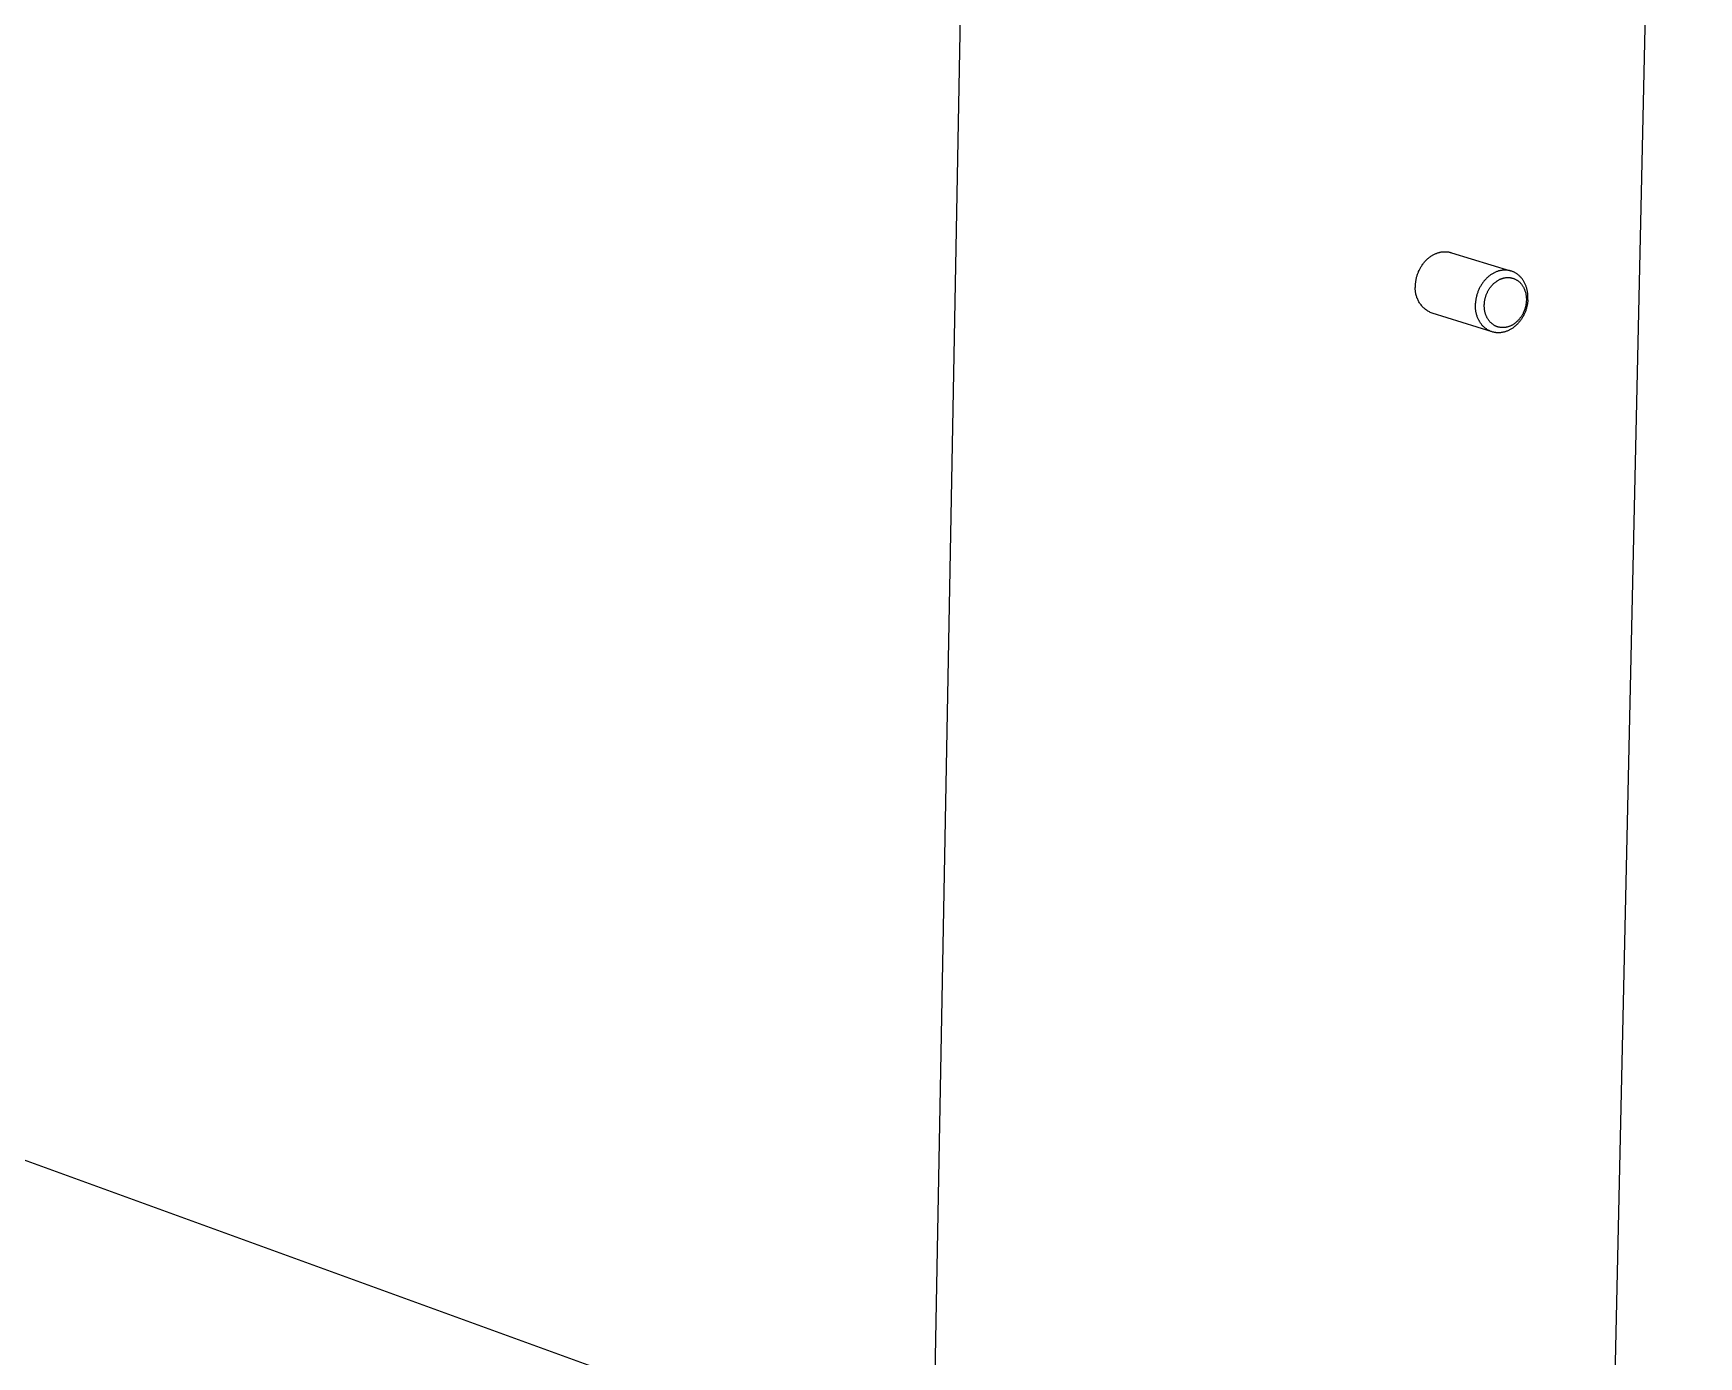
# Model space of a CAD drawing. Header units: millimetres. Extents: x -1656 to 3995, y -637 to 3312.
# Drawn here: x -143.6 to 76.5, y 339.8 to 514.6 of the extents above; entities that cross this region are included whole.
import ezdxf

# ---------------------------------------------------------------- set-up
doc = ezdxf.new("R2010")
doc.units = ezdxf.units.MM
doc.header["$MEASUREMENT"] = 0
doc.layers.add('Utwórz2D linie widoczne', color=7, linetype='Continuous', true_color=0x000000)

msp = doc.modelspace()

# ---------------------------------------------------------------- linework, layer by layer
at = {"layer": 'Utwórz2D linie widoczne'}
for p, q in [((-30.07, 32.64), (-15.07, 840.32)), ((76.47, 837.06), (58.51, 25.8)), ((-721.38, 575.22), (-24.69, 322.21)), ((39.93, 484.01), (39.99, 484.1)), ((39.99, 484.1), (40.06, 484.18)), ((40.06, 484.18), (40.12, 484.26)), ((40.12, 484.26), (40.19, 484.35)), ((40.19, 484.35), (40.26, 484.43)), ((40.26, 484.43), (40.32, 484.5)), ((40.32, 484.5), (40.39, 484.58)), ((40.39, 484.58), (40.47, 484.65)), ((40.47, 484.65), (40.54, 484.73)), ((40.54, 484.73), (40.61, 484.8)), ((40.61, 484.8), (40.69, 484.86)), ((40.69, 484.86), (40.76, 484.93)), ((40.76, 484.93), (40.84, 484.99)), ((40.84, 484.99), (40.92, 485.05)), ((40.92, 485.05), (41, 485.11)), ((41, 485.11), (41.08, 485.16)), ((41.08, 485.16), (41.16, 485.22)), ((41.16, 485.22), (41.24, 485.27)), ((41.24, 485.27), (41.32, 485.32)), ((41.32, 485.32), (41.4, 485.36)), ((41.4, 485.36), (41.48, 485.41)), ((41.48, 485.41), (41.56, 485.45)), ((41.56, 485.45), (41.64, 485.48)), ((41.64, 485.48), (41.72, 485.52)), ((41.72, 485.52), (41.81, 485.55)), ((41.81, 485.55), (41.89, 485.58)), ((41.89, 485.58), (41.97, 485.61)), ((41.97, 485.61), (42.05, 485.64)), ((42.05, 485.64), (42.13, 485.66)), ((42.13, 485.66), (42.21, 485.68)), ((42.21, 485.68), (42.29, 485.7)), ((42.29, 485.7), (42.37, 485.72)), ((42.37, 485.72), (42.45, 485.73)), ((42.45, 485.73), (42.52, 485.74)), ((42.52, 485.74), (42.6, 485.75)), ((42.6, 485.75), (42.67, 485.76)), ((42.67, 485.76), (42.75, 485.77)), ((42.75, 485.77), (42.82, 485.77)), ((42.82, 485.77), (42.9, 485.77)), ((42.9, 485.77), (42.97, 485.77)), ((42.97, 485.77), (43.05, 485.77)), ((43.05, 485.77), (43.13, 485.77)), ((43.13, 485.77), (43.2, 485.76)), ((43.2, 485.76), (43.28, 485.75)), ((43.28, 485.75), (43.35, 485.74)), ((43.35, 485.74), (43.43, 485.73)), ((43.43, 485.73), (43.5, 485.72)), ((43.5, 485.72), (43.57, 485.7)), ((43.57, 485.7), (43.65, 485.68)), ((43.65, 485.68), (43.72, 485.66)), ((43.72, 485.66), (43.79, 485.64)), ((43.79, 485.64), (51.62, 483.23)), ((39.09, 481.8), (39.1, 481.9)), ((39.1, 481.9), (39.12, 481.99)), ((39.12, 481.99), (39.14, 482.09)), ((39.14, 482.09), (39.16, 482.19)), ((39.16, 482.19), (39.18, 482.29)), ((39.18, 482.29), (39.2, 482.39)), ((39.2, 482.39), (39.23, 482.48)), ((39.23, 482.48), (39.26, 482.58)), ((39.26, 482.58), (39.29, 482.68)), ((39.29, 482.68), (39.32, 482.78)), ((39.32, 482.78), (39.35, 482.88)), ((39.35, 482.88), (39.39, 482.98)), ((39.39, 482.98), (39.43, 483.08)), ((39.43, 483.08), (39.47, 483.17)), ((39.47, 483.17), (39.52, 483.27)), ((39.52, 483.27), (39.56, 483.36)), ((39.56, 483.36), (39.61, 483.46)), ((39.61, 483.46), (39.66, 483.55)), ((39.66, 483.55), (39.71, 483.65)), ((39.71, 483.65), (39.76, 483.74)), ((39.76, 483.74), (39.82, 483.83)), ((39.82, 483.83), (39.88, 483.92)), ((39.88, 483.92), (39.93, 484.01)), ((48.16, 481.95), (48.09, 481.87)), ((48.23, 482.03), (48.16, 481.95)), ((48.3, 482.11), (48.23, 482.03)), ((48.37, 482.18), (48.3, 482.11)), ((48.44, 482.26), (48.37, 482.18)), ((48.51, 482.33), (48.44, 482.26)), ((48.59, 482.4), (48.51, 482.33)), ((48.66, 482.46), (48.59, 482.4)), ((48.74, 482.53), (48.66, 482.46)), ((48.82, 482.59), (48.74, 482.53)), ((48.9, 482.65), (48.82, 482.59)), ((48.98, 482.7), (48.9, 482.65)), ((49.06, 482.76), (48.98, 482.7)), ((49.14, 482.81), (49.06, 482.76)), ((49.22, 482.86), (49.14, 482.81)), ((49.3, 482.91), (49.22, 482.86)), ((49.38, 482.95), (49.3, 482.91)), ((49.47, 482.99), (49.38, 482.95)), ((49.55, 483.03), (49.47, 482.99)), ((49.63, 483.07), (49.55, 483.03)), ((49.71, 483.1), (49.63, 483.07)), ((49.8, 483.14), (49.71, 483.1)), ((49.75, 481.85), (49.82, 481.9)), ((49.88, 483.16), (49.8, 483.14)), ((49.82, 481.9), (49.88, 481.94)), ((49.96, 483.19), (49.88, 483.16)), ((49.88, 481.94), (49.95, 481.98)), ((49.95, 481.98), (50.01, 482.02)), ((50.04, 483.22), (49.96, 483.19)), ((50.01, 482.02), (50.08, 482.05)), ((50.12, 483.24), (50.04, 483.22)), ((50.08, 482.05), (50.14, 482.09)), ((50.2, 483.26), (50.12, 483.24)), ((50.14, 482.09), (50.21, 482.12)), ((50.29, 483.27), (50.2, 483.26)), ((50.21, 482.12), (50.28, 482.15)), ((50.28, 482.15), (50.34, 482.17)), ((50.37, 483.29), (50.29, 483.27)), ((50.34, 482.17), (50.41, 482.2)), ((50.44, 483.3), (50.37, 483.29)), ((50.41, 482.2), (50.47, 482.22)), ((50.52, 483.31), (50.44, 483.3)), ((50.47, 482.22), (50.54, 482.24)), ((50.6, 483.32), (50.52, 483.31)), ((50.54, 482.24), (50.6, 482.26)), ((50.68, 483.33), (50.6, 483.32)), ((50.6, 482.26), (50.67, 482.28)), ((50.67, 482.28), (50.73, 482.3)), ((50.75, 483.33), (50.68, 483.33)), ((50.73, 482.3), (50.8, 482.31)), ((50.83, 483.33), (50.75, 483.33)), ((50.8, 482.31), (50.86, 482.32)), ((50.91, 483.33), (50.83, 483.33)), ((50.86, 482.32), (50.92, 482.33)), ((50.99, 483.33), (50.91, 483.33)), ((50.92, 482.33), (50.99, 482.34)), ((51.07, 483.33), (50.99, 483.33)), ((50.99, 482.34), (51.05, 482.35)), ((51.05, 482.35), (51.11, 482.35)), ((51.15, 483.32), (51.07, 483.33)), ((51.11, 482.35), (51.17, 482.35)), ((51.22, 483.31), (51.15, 483.32)), ((51.17, 482.35), (51.23, 482.36)), ((51.3, 483.3), (51.22, 483.31)), ((51.23, 482.36), (51.3, 482.36)), ((51.38, 483.29), (51.3, 483.3)), ((51.3, 482.36), (51.36, 482.35)), ((51.36, 482.35), (51.42, 482.35)), ((51.46, 483.27), (51.38, 483.29)), ((51.42, 482.35), (51.49, 482.35)), ((51.54, 483.25), (51.46, 483.27)), ((51.49, 482.35), (51.55, 482.34)), ((51.62, 483.23), (51.54, 483.25)), ((51.55, 482.34), (51.61, 482.33)), ((51.61, 482.33), (51.68, 482.32)), ((51.7, 483.21), (51.62, 483.23)), ((51.68, 482.32), (51.74, 482.31)), ((51.78, 483.18), (51.7, 483.21)), ((51.74, 482.31), (51.8, 482.29)), ((51.86, 483.15), (51.78, 483.18)), ((51.8, 482.29), (51.87, 482.27)), ((51.94, 483.12), (51.86, 483.15)), ((51.87, 482.27), (51.93, 482.26)), ((51.93, 482.26), (51.99, 482.24)), ((52.01, 483.09), (51.94, 483.12)), ((51.99, 482.24), (52.06, 482.21)), ((52.09, 483.05), (52.01, 483.09)), ((52.06, 482.21), (52.12, 482.19)), ((52.17, 483.01), (52.09, 483.05)), ((52.12, 482.19), (52.18, 482.16)), ((52.24, 482.97), (52.17, 483.01)), ((52.18, 482.16), (52.24, 482.13)), ((52.32, 482.93), (52.24, 482.97)), ((52.24, 482.13), (52.3, 482.1)), ((52.3, 482.1), (52.36, 482.07)), ((52.39, 482.88), (52.32, 482.93)), ((52.36, 482.07), (52.42, 482.03)), ((52.46, 482.83), (52.39, 482.88)), ((52.42, 482.03), (52.48, 481.99)), ((52.53, 482.78), (52.46, 482.83)), ((52.48, 481.99), (52.54, 481.96)), ((52.6, 482.72), (52.53, 482.78)), ((52.54, 481.96), (52.6, 481.91)), ((52.67, 482.67), (52.6, 482.72)), ((52.6, 481.91), (52.65, 481.87)), ((52.74, 482.61), (52.67, 482.67)), ((52.81, 482.55), (52.74, 482.61)), ((52.87, 482.48), (52.81, 482.55)), ((52.94, 482.42), (52.87, 482.48)), ((53, 482.35), (52.94, 482.42)), ((53.06, 482.28), (53, 482.35)), ((53.12, 482.21), (53.06, 482.28)), ((53.17, 482.13), (53.12, 482.21)), ((53.23, 482.06), (53.17, 482.13)), ((53.28, 481.98), (53.23, 482.06)), ((53.33, 481.9), (53.28, 481.98)), ((53.38, 481.82), (53.33, 481.9)), ((39.03, 481), (39.04, 481.12)), ((39.03, 480.87), (39.03, 481)), ((39.03, 480.75), (39.03, 480.87)), ((39.04, 480.63), (39.03, 480.75)), ((39.04, 481.24), (39.05, 481.33)), ((39.04, 481.12), (39.04, 481.24)), ((39.05, 480.51), (39.04, 480.63)), ((39.05, 481.42), (39.06, 481.52)), ((39.05, 481.33), (39.05, 481.42)), ((39.07, 480.39), (39.05, 480.51)), ((39.06, 481.52), (39.07, 481.61)), ((39.07, 481.61), (39.08, 481.71)), ((39.09, 480.27), (39.07, 480.39)), ((39.08, 481.71), (39.09, 481.8)), ((39.11, 480.15), (39.09, 480.27)), ((39.14, 480.03), (39.11, 480.15)), ((39.18, 479.91), (39.14, 480.03)), ((39.21, 479.8), (39.18, 479.91)), ((39.25, 479.68), (39.21, 479.8)), ((39.3, 479.57), (39.25, 479.68)), ((47.07, 479.72), (47.05, 479.62)), ((47.1, 479.82), (47.07, 479.72)), ((47.12, 479.91), (47.1, 479.82)), ((47.14, 480.01), (47.12, 479.91)), ((47.17, 480.11), (47.14, 480.01)), ((47.2, 480.21), (47.17, 480.11)), ((47.23, 480.31), (47.2, 480.21)), ((47.27, 480.4), (47.23, 480.31)), ((47.3, 480.5), (47.27, 480.4)), ((47.34, 480.6), (47.3, 480.5)), ((47.38, 480.7), (47.34, 480.6)), ((47.43, 480.79), (47.38, 480.7)), ((47.47, 480.89), (47.43, 480.79)), ((47.52, 480.98), (47.47, 480.89)), ((47.56, 481.08), (47.52, 480.98)), ((47.62, 481.17), (47.56, 481.08)), ((47.67, 481.26), (47.62, 481.17)), ((47.72, 481.35), (47.67, 481.26)), ((47.78, 481.44), (47.72, 481.35)), ((47.84, 481.53), (47.78, 481.44)), ((47.9, 481.62), (47.84, 481.53)), ((47.96, 481.71), (47.9, 481.62)), ((48.02, 481.79), (47.96, 481.71)), ((48.09, 481.87), (48.02, 481.79)), ((48.26, 479.62), (48.29, 479.7)), ((48.29, 479.7), (48.31, 479.78)), ((48.31, 479.78), (48.33, 479.86)), ((48.33, 479.86), (48.36, 479.94)), ((48.36, 479.94), (48.38, 480.01)), ((48.38, 480.01), (48.41, 480.09)), ((48.41, 480.09), (48.44, 480.17)), ((48.44, 480.17), (48.48, 480.25)), ((48.48, 480.25), (48.51, 480.32)), ((48.51, 480.32), (48.55, 480.4)), ((48.55, 480.4), (48.58, 480.48)), ((48.58, 480.48), (48.62, 480.55)), ((48.62, 480.55), (48.66, 480.63)), ((48.66, 480.63), (48.7, 480.7)), ((48.7, 480.7), (48.75, 480.77)), ((48.75, 480.77), (48.79, 480.85)), ((48.79, 480.85), (48.84, 480.92)), ((48.84, 480.92), (48.89, 480.99)), ((48.89, 480.99), (48.94, 481.06)), ((48.94, 481.06), (48.99, 481.12)), ((48.99, 481.12), (49.04, 481.19)), ((49.04, 481.19), (49.09, 481.25)), ((49.09, 481.25), (49.15, 481.32)), ((49.15, 481.32), (49.21, 481.38)), ((49.21, 481.38), (49.26, 481.44)), ((49.26, 481.44), (49.32, 481.5)), ((49.32, 481.5), (49.38, 481.55)), ((49.38, 481.55), (49.44, 481.61)), ((49.44, 481.61), (49.5, 481.66)), ((49.5, 481.66), (49.56, 481.71)), ((49.56, 481.71), (49.63, 481.76)), ((49.63, 481.76), (49.69, 481.81)), ((49.69, 481.81), (49.75, 481.85)), ((52.65, 481.87), (52.71, 481.83)), ((52.71, 481.83), (52.76, 481.78)), ((52.76, 481.78), (52.82, 481.73)), ((52.82, 481.73), (52.87, 481.68)), ((52.87, 481.68), (52.92, 481.63)), ((52.92, 481.63), (52.97, 481.57)), ((52.97, 481.57), (53.02, 481.51)), ((53.02, 481.51), (53.06, 481.46)), ((53.06, 481.46), (53.11, 481.4)), ((53.11, 481.4), (53.15, 481.34)), ((53.15, 481.34), (53.19, 481.27)), ((53.19, 481.27), (53.23, 481.21)), ((53.23, 481.21), (53.27, 481.14)), ((53.27, 481.14), (53.31, 481.08)), ((53.31, 481.08), (53.35, 481.01)), ((53.35, 481.01), (53.38, 480.94)), ((53.42, 481.73), (53.38, 481.82)), ((53.38, 480.94), (53.41, 480.87)), ((53.41, 480.87), (53.44, 480.8)), ((53.47, 481.65), (53.42, 481.73)), ((53.44, 480.8), (53.47, 480.73)), ((53.51, 481.56), (53.47, 481.65)), ((53.47, 480.73), (53.5, 480.66)), ((53.5, 480.66), (53.52, 480.58)), ((53.55, 481.48), (53.51, 481.56)), ((53.52, 480.58), (53.55, 480.51)), ((53.59, 481.39), (53.55, 481.48)), ((53.55, 480.51), (53.57, 480.44)), ((53.57, 480.44), (53.59, 480.36)), ((53.63, 481.3), (53.59, 481.39)), ((53.59, 480.36), (53.61, 480.29)), ((53.61, 480.29), (53.62, 480.21)), ((53.62, 480.21), (53.64, 480.13)), ((53.66, 481.21), (53.63, 481.3)), ((53.64, 480.13), (53.65, 480.06)), ((53.65, 480.06), (53.66, 479.98)), ((53.69, 481.12), (53.66, 481.21)), ((53.66, 479.98), (53.67, 479.91)), ((53.67, 479.91), (53.68, 479.83)), ((53.68, 479.83), (53.69, 479.75)), ((53.72, 481.02), (53.69, 481.12)), ((53.69, 479.75), (53.69, 479.68)), ((53.69, 479.68), (53.7, 479.6)), ((53.75, 480.93), (53.72, 481.02)), ((53.77, 480.84), (53.75, 480.93)), ((53.8, 480.74), (53.77, 480.84)), ((53.82, 480.65), (53.8, 480.74)), ((53.84, 480.55), (53.82, 480.65)), ((53.85, 480.46), (53.84, 480.55)), ((53.87, 480.36), (53.85, 480.46)), ((53.88, 480.27), (53.87, 480.36)), ((53.89, 480.18), (53.88, 480.27)), ((53.9, 480.08), (53.89, 480.18)), ((53.9, 479.99), (53.9, 480.08)), ((53.91, 479.89), (53.9, 479.99)), ((53.91, 479.8), (53.91, 479.89)), ((53.91, 479.7), (53.91, 479.8)), ((53.91, 479.61), (53.91, 479.7)), ((39.35, 479.46), (39.3, 479.57)), ((39.4, 479.35), (39.35, 479.46)), ((39.45, 479.24), (39.4, 479.35)), ((39.51, 479.14), (39.45, 479.24)), ((39.58, 479.03), (39.51, 479.14)), ((39.64, 478.93), (39.58, 479.03)), ((39.72, 478.83), (39.64, 478.93)), ((39.79, 478.73), (39.72, 478.83)), ((39.87, 478.64), (39.79, 478.73)), ((39.95, 478.55), (39.87, 478.64)), ((40.03, 478.46), (39.95, 478.55)), ((40.12, 478.37), (40.03, 478.46)), ((40.21, 478.29), (40.12, 478.37)), ((40.3, 478.21), (40.21, 478.29)), ((40.39, 478.14), (40.3, 478.21)), ((40.49, 478.06), (40.39, 478.14)), ((40.59, 477.99), (40.49, 478.06)), ((40.69, 477.93), (40.59, 477.99)), ((40.8, 477.86), (40.69, 477.93)), ((40.9, 477.81), (40.8, 477.86)), ((41.01, 477.75), (40.9, 477.81)), ((41.12, 477.7), (41.01, 477.75)), ((41.24, 477.65), (41.12, 477.7)), ((49.18, 475.19), (41.24, 477.65)), ((46.98, 479.06), (46.97, 478.96)), ((46.97, 478.87), (46.97, 478.96)), ((46.97, 478.78), (46.97, 478.87)), ((46.97, 478.69), (46.97, 478.78)), ((46.97, 478.59), (46.97, 478.69)), ((46.97, 478.5), (46.97, 478.59)), ((46.97, 478.41), (46.97, 478.5)), ((46.98, 478.31), (46.97, 478.41)), ((46.99, 479.15), (46.98, 479.06)), ((46.99, 478.22), (46.98, 478.31)), ((47, 479.24), (46.99, 479.15)), ((47, 478.12), (46.99, 478.22)), ((47.01, 479.34), (47, 479.24)), ((47.01, 478.03), (47, 478.12)), ((47.02, 479.43), (47.01, 479.34)), ((47.03, 477.93), (47.01, 478.03)), ((47.04, 479.53), (47.02, 479.43)), ((47.04, 477.84), (47.03, 477.93)), ((47.05, 479.62), (47.04, 479.53)), ((47.06, 477.74), (47.04, 477.84)), ((47.08, 477.65), (47.06, 477.74)), ((47.1, 477.55), (47.08, 477.65)), ((47.13, 477.46), (47.1, 477.55)), ((48.14, 478.79), (48.15, 478.86)), ((48.14, 478.71), (48.14, 478.79)), ((48.14, 478.64), (48.14, 478.71)), ((48.14, 478.57), (48.14, 478.64)), ((48.14, 478.49), (48.14, 478.57)), ((48.15, 478.41), (48.14, 478.49)), ((48.15, 478.94), (48.16, 479.01)), ((48.15, 478.86), (48.15, 478.94)), ((48.15, 478.34), (48.15, 478.41)), ((48.16, 478.26), (48.15, 478.34)), ((48.16, 479.01), (48.17, 479.08)), ((48.17, 478.19), (48.16, 478.26)), ((48.17, 479.08), (48.18, 479.16)), ((48.18, 478.11), (48.17, 478.19)), ((48.18, 479.16), (48.19, 479.24)), ((48.19, 478.04), (48.18, 478.11)), ((48.19, 479.24), (48.2, 479.31)), ((48.2, 477.96), (48.19, 478.04)), ((48.2, 479.31), (48.21, 479.39)), ((48.22, 477.88), (48.2, 477.96)), ((48.21, 479.39), (48.23, 479.47)), ((48.23, 477.81), (48.22, 477.88)), ((48.23, 479.47), (48.25, 479.54)), ((48.25, 477.73), (48.23, 477.81)), ((48.25, 479.54), (48.26, 479.62)), ((48.27, 477.66), (48.25, 477.73)), ((48.29, 477.58), (48.27, 477.66)), ((48.32, 477.51), (48.29, 477.58)), ((48.34, 477.44), (48.32, 477.51)), ((53.22, 477.54), (53.18, 477.47)), ((53.26, 477.62), (53.22, 477.54)), ((53.3, 477.69), (53.26, 477.62)), ((53.33, 477.77), (53.3, 477.69)), ((53.37, 477.85), (53.33, 477.77)), ((53.41, 477.51), (53.36, 477.41)), ((53.4, 477.93), (53.37, 477.85)), ((53.43, 478), (53.4, 477.93)), ((53.45, 477.6), (53.41, 477.51)), ((53.46, 478.08), (53.43, 478)), ((53.49, 477.7), (53.45, 477.6)), ((53.48, 478.16), (53.46, 478.08)), ((53.51, 478.24), (53.48, 478.16)), ((53.53, 477.79), (53.49, 477.7)), ((53.53, 478.32), (53.51, 478.24)), ((53.56, 478.39), (53.53, 478.32)), ((53.57, 477.89), (53.53, 477.79)), ((53.58, 478.47), (53.56, 478.39)), ((53.61, 477.99), (53.57, 477.89)), ((53.59, 478.55), (53.58, 478.47)), ((53.61, 478.63), (53.59, 478.55)), ((53.63, 478.71), (53.61, 478.63)), ((53.64, 478.09), (53.61, 477.99)), ((53.64, 478.78), (53.63, 478.71)), ((53.65, 478.86), (53.64, 478.78)), ((53.67, 478.19), (53.64, 478.09)), ((53.66, 478.94), (53.65, 478.86)), ((53.67, 479.01), (53.66, 478.94)), ((53.68, 479.09), (53.67, 479.01)), ((53.7, 478.28), (53.67, 478.19)), ((53.69, 479.16), (53.68, 479.09)), ((53.7, 479.31), (53.69, 479.23)), ((53.69, 479.23), (53.69, 479.16)), ((53.7, 479.6), (53.7, 479.53)), ((53.7, 479.53), (53.7, 479.45)), ((53.7, 479.45), (53.7, 479.38)), ((53.7, 479.38), (53.7, 479.31)), ((53.73, 478.38), (53.7, 478.28)), ((53.76, 478.48), (53.73, 478.38)), ((53.78, 478.58), (53.76, 478.48)), ((53.8, 478.67), (53.78, 478.58)), ((53.82, 478.77), (53.8, 478.67)), ((53.84, 478.87), (53.82, 478.77)), ((53.85, 478.96), (53.84, 478.87)), ((53.87, 479.06), (53.85, 478.96)), ((53.88, 479.15), (53.87, 479.06)), ((53.89, 479.24), (53.88, 479.15)), ((53.9, 479.34), (53.89, 479.24)), ((53.9, 479.43), (53.91, 479.52)), ((53.9, 479.43), (53.9, 479.34)), ((53.91, 479.52), (53.91, 479.61)), ((47.16, 477.37), (47.13, 477.46)), ((47.19, 477.27), (47.16, 477.37)), ((47.22, 477.18), (47.19, 477.27)), ((47.25, 477.09), (47.22, 477.18)), ((47.29, 477), (47.25, 477.09)), ((47.33, 476.92), (47.29, 477)), ((47.37, 476.83), (47.33, 476.92)), ((47.41, 476.74), (47.37, 476.83)), ((47.45, 476.66), (47.41, 476.74)), ((47.5, 476.57), (47.45, 476.66)), ((47.55, 476.49), (47.5, 476.57)), ((47.6, 476.41), (47.55, 476.49)), ((47.65, 476.33), (47.6, 476.41)), ((47.71, 476.26), (47.65, 476.33)), ((47.76, 476.18), (47.71, 476.26)), ((47.82, 476.11), (47.76, 476.18)), ((47.88, 476.04), (47.82, 476.11)), ((47.94, 475.97), (47.88, 476.04)), ((48.01, 475.91), (47.94, 475.97)), ((48.07, 475.84), (48.01, 475.91)), ((48.14, 475.78), (48.07, 475.84)), ((48.21, 475.72), (48.14, 475.78)), ((48.27, 475.67), (48.21, 475.72)), ((48.34, 475.61), (48.27, 475.67)), ((48.37, 477.36), (48.34, 477.44)), ((48.42, 475.56), (48.34, 475.61)), ((48.4, 477.29), (48.37, 477.36)), ((48.43, 477.22), (48.4, 477.29)), ((48.49, 475.51), (48.42, 475.56)), ((48.46, 477.15), (48.43, 477.22)), ((48.5, 477.08), (48.46, 477.15)), ((48.56, 475.47), (48.49, 475.51)), ((48.53, 477.02), (48.5, 477.08)), ((48.57, 476.95), (48.53, 477.02)), ((48.64, 475.42), (48.56, 475.47)), ((48.61, 476.88), (48.57, 476.95)), ((48.65, 476.82), (48.61, 476.88)), ((48.71, 475.38), (48.64, 475.42)), ((48.69, 476.76), (48.65, 476.82)), ((48.73, 476.7), (48.69, 476.76)), ((48.79, 475.34), (48.71, 475.38)), ((48.78, 476.64), (48.73, 476.7)), ((48.83, 476.58), (48.78, 476.64)), ((48.87, 475.3), (48.79, 475.34)), ((48.87, 476.52), (48.83, 476.58)), ((48.92, 476.47), (48.87, 476.52)), ((48.94, 475.27), (48.87, 475.3)), ((48.97, 476.42), (48.92, 476.47)), ((49.03, 476.36), (48.97, 476.42)), ((49.08, 476.32), (49.03, 476.36)), ((49.13, 476.27), (49.08, 476.32)), ((49.19, 476.22), (49.13, 476.27)), ((49.25, 476.18), (49.19, 476.22)), ((49.3, 476.14), (49.25, 476.18)), ((49.36, 476.1), (49.3, 476.14)), ((49.42, 476.06), (49.36, 476.1)), ((49.48, 476.03), (49.42, 476.06)), ((49.54, 475.99), (49.48, 476.03)), ((49.6, 475.96), (49.54, 475.99)), ((49.66, 475.93), (49.6, 475.96)), ((49.72, 475.91), (49.66, 475.93)), ((49.79, 475.88), (49.72, 475.91)), ((49.85, 475.86), (49.79, 475.88)), ((49.91, 475.84), (49.85, 475.86)), ((49.98, 475.82), (49.91, 475.84)), ((50.04, 475.8), (49.98, 475.82)), ((50.1, 475.79), (50.04, 475.8)), ((50.17, 475.78), (50.1, 475.79)), ((50.23, 475.76), (50.17, 475.78)), ((50.29, 475.76), (50.23, 475.76)), ((50.36, 475.75), (50.29, 475.76)), ((50.42, 475.74), (50.36, 475.75)), ((50.48, 475.74), (50.42, 475.74)), ((50.55, 475.74), (50.48, 475.74)), ((50.61, 475.74), (50.55, 475.74)), ((50.67, 475.74), (50.61, 475.74)), ((50.73, 475.74), (50.67, 475.74)), ((50.79, 475.75), (50.73, 475.74)), ((50.86, 475.76), (50.79, 475.75)), ((50.92, 475.76), (50.86, 475.76)), ((50.98, 475.77), (50.92, 475.76)), ((51.04, 475.79), (50.98, 475.77)), ((51.11, 475.8), (51.04, 475.79)), ((51.16, 475.29), (51.08, 475.26)), ((51.17, 475.81), (51.11, 475.8)), ((51.25, 475.32), (51.16, 475.29)), ((51.24, 475.83), (51.17, 475.81)), ((51.3, 475.85), (51.24, 475.83)), ((51.33, 475.36), (51.25, 475.32)), ((51.37, 475.87), (51.3, 475.85)), ((51.41, 475.4), (51.33, 475.36)), ((51.44, 475.9), (51.37, 475.87)), ((51.49, 475.44), (51.41, 475.4)), ((51.5, 475.92), (51.44, 475.9)), ((51.58, 475.49), (51.49, 475.44)), ((51.57, 475.95), (51.5, 475.92)), ((51.63, 475.98), (51.57, 475.95)), ((51.66, 475.53), (51.58, 475.49)), ((51.7, 476.01), (51.63, 475.98)), ((51.74, 475.58), (51.66, 475.53)), ((51.76, 476.04), (51.7, 476.01)), ((51.82, 475.64), (51.74, 475.58)), ((51.83, 476.08), (51.76, 476.04)), ((51.9, 475.69), (51.82, 475.64)), ((51.9, 476.12), (51.83, 476.08)), ((51.96, 476.16), (51.9, 476.12)), ((51.98, 475.75), (51.9, 475.69)), ((52.03, 476.2), (51.96, 476.16)), ((52.06, 475.81), (51.98, 475.75)), ((52.09, 476.24), (52.03, 476.2)), ((52.14, 475.87), (52.06, 475.81)), ((52.15, 476.29), (52.09, 476.24)), ((52.21, 475.93), (52.14, 475.87)), ((52.22, 476.33), (52.15, 476.29)), ((52.29, 476), (52.21, 475.93)), ((52.28, 476.38), (52.22, 476.33)), ((52.34, 476.44), (52.28, 476.38)), ((52.36, 476.07), (52.29, 476)), ((52.4, 476.49), (52.34, 476.44)), ((52.44, 476.14), (52.36, 476.07)), ((52.46, 476.54), (52.4, 476.49)), ((52.51, 476.21), (52.44, 476.14)), ((52.52, 476.6), (52.46, 476.54)), ((52.58, 476.29), (52.51, 476.21)), ((52.58, 476.66), (52.52, 476.6)), ((52.64, 476.72), (52.58, 476.66)), ((52.65, 476.36), (52.58, 476.29)), ((52.69, 476.78), (52.64, 476.72)), ((52.72, 476.44), (52.65, 476.36)), ((52.75, 476.84), (52.69, 476.78)), ((52.79, 476.52), (52.72, 476.44)), ((52.8, 476.91), (52.75, 476.84)), ((52.85, 476.6), (52.79, 476.52)), ((52.85, 476.97), (52.8, 476.91)), ((52.9, 477.04), (52.85, 476.97)), ((52.92, 476.69), (52.85, 476.6)), ((52.95, 477.11), (52.9, 477.04)), ((52.98, 476.77), (52.92, 476.69)), ((53, 477.18), (52.95, 477.11)), ((53.04, 476.86), (52.98, 476.77)), ((53.05, 477.25), (53, 477.18)), ((53.1, 476.95), (53.04, 476.86)), ((53.09, 477.32), (53.05, 477.25)), ((53.14, 477.39), (53.09, 477.32)), ((53.15, 477.04), (53.1, 476.95)), ((53.18, 477.47), (53.14, 477.39)), ((53.21, 477.13), (53.15, 477.04)), ((53.26, 477.22), (53.21, 477.13)), ((53.31, 477.32), (53.26, 477.22)), ((53.36, 477.41), (53.31, 477.32)), ((49.02, 475.24), (48.94, 475.27)), ((49.1, 475.21), (49.02, 475.24)), ((49.18, 475.19), (49.1, 475.21)), ((49.26, 475.16), (49.18, 475.19)), ((49.34, 475.14), (49.26, 475.16)), ((49.42, 475.12), (49.34, 475.14)), ((49.5, 475.11), (49.42, 475.12)), ((49.58, 475.09), (49.5, 475.11)), ((49.66, 475.08), (49.58, 475.09)), ((49.73, 475.07), (49.66, 475.08)), ((49.81, 475.07), (49.73, 475.07)), ((49.89, 475.06), (49.81, 475.07)), ((49.97, 475.06), (49.89, 475.06)), ((50.05, 475.06), (49.97, 475.06)), ((50.13, 475.06), (50.05, 475.06)), ((50.2, 475.07), (50.13, 475.06)), ((50.28, 475.07), (50.2, 475.07)), ((50.36, 475.08), (50.28, 475.07)), ((50.44, 475.09), (50.36, 475.08)), ((50.51, 475.1), (50.44, 475.09)), ((50.59, 475.12), (50.51, 475.1)), ((50.67, 475.14), (50.59, 475.12)), ((50.76, 475.16), (50.67, 475.14)), ((50.84, 475.18), (50.76, 475.16)), ((50.92, 475.2), (50.84, 475.18)), ((51, 475.23), (50.92, 475.2)), ((51.08, 475.26), (51, 475.23))]:
    msp.add_line(p, q, dxfattribs=at)

doc.saveas('drawing.dxf')
